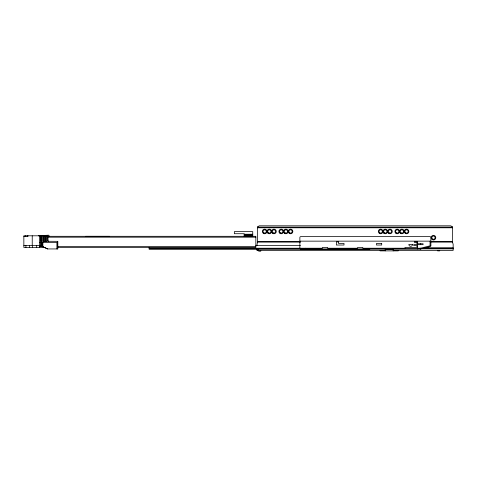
<?xml version="1.0" encoding="UTF-8"?>
<svg xmlns="http://www.w3.org/2000/svg" width="477" height="477" viewBox="0 0 477 477"><rect width="100%" height="100%" fill="white"/><g stroke="black" fill="none" stroke-linecap="round" stroke-linejoin="round"><path stroke-width="0.72" d="M40.08 245.572L42.847 246.77A71.055 4.257 24.1 0 1 47.539 248.94L57.818 248.94L57.818 241.338L48.135 241.284L47.855 235.799L23.85 235.799L23.85 247.485L45.732 247.485M149.164 248.225L322.422 248.225L322.422 247.426L327.627 247.426L327.627 248.225L357.607 248.225L357.607 247.426L362.812 247.426L362.812 248.225L404.967 248.225L404.967 247.42L416.928 247.42L416.928 245.56L413.774 245.56L413.774 244.498L416.928 244.498L416.928 242.364L414.34 242.364L414.34 241.702L417.631 241.702L417.631 243.759L423.069 243.759L423.069 244.665L417.631 244.665L417.631 248.225L420.434 248.225L430.063 245.816L430.063 241.147M38.351 235.799L48.708 235.185L49.381 236.306M85.681 236.306L109.603 236.306M257.407 227.13L452.631 227.13M257.407 227.779L452.631 227.779M244.194 234.231L252.738 234.231M244.194 234.398L252.738 234.398M244.194 235.292L252.738 235.292M244.194 236.043L252.738 236.043M23.85 236.318L27.994 236.318L27.994 235.799M47.318 236.306L255.845 236.306L255.845 247.491L57.478 247.491M47.64 237.182L255.845 237.182M299.866 241.147L430.88 241.147M257.407 241.451L300.623 241.451M430.278 241.451L452.631 241.451M257.407 242.101L300.623 242.101M430.278 242.101L452.631 242.101M39.585 242.417L56.894 242.417L56.894 248.94M255.738 245.47L300.456 245.47M23.85 245.572L40.372 245.572M39.651 246.609L43.365 246.609M57.478 246.609L255.845 246.609M424.9 247.819L453.15 247.819M423.397 248.278L453.15 248.278M149.164 248.38L300.456 248.38M369.693 248.857L385.344 248.857M392.792 248.857L453.15 248.857M256.888 249.376L257.926 249.376M385.183 250.413L256.888 250.413L256.888 249.203M393.209 250.413L453.15 250.413L453.15 244.23L452.631 242.638L452.631 226.909L450.735 225.812L259.303 225.812L257.407 226.909L257.407 242.644L256.888 245.667M48.368 241.338L47.849 240.825M42.847 246.77L42.888 242.417M299.884 248.225L299.914 248.344A0.948 0.918 -90 0 0 300.558 248.958M420.434 248.225L420.523 248.994L430.176 246.579A0.93 0.93 0 0 0 430.85 245.917M439.687 250.413L439.687 250.878L437.618 250.878L437.618 250.413M430.88 245.673L430.88 237.546A0.93 0.93 0 0 0 429.95 236.616L300.802 236.616A0.93 0.93 0 0 0 299.866 237.546L299.866 248.058A0.93 0.93 0 0 0 300.802 248.994L420.523 248.994L420.577 248.189L420.577 248.976M420.577 243.759L420.577 244.665M417.679 243.759L417.679 244.665M417.679 248.225L417.679 248.994M398.259 250.413L398.259 250.878L380.133 250.878L380.133 250.413M393.209 250.878L393.209 249.429L385.183 249.429L385.183 250.878M369.764 248.75L369.764 249.31L149.164 249.31L149.164 247.277M305.28 248.225L305.28 248.994M260.77 250.413L260.77 251.188L258.701 251.188L258.701 250.413M257.926 249.221L257.926 250.413M252.738 236.306L252.738 231.643L234.35 231.643L234.35 233.718L244.194 233.718L244.194 236.306M57.478 241.338L57.478 248.94M47.211 235.799L47.211 241.451L45.47 241.451L45.47 235.799M46.657 235.799L46.657 241.451M45.548 235.799L45.548 241.451M44.844 235.799L44.844 241.451L43.514 241.451L43.514 235.799M44.015 235.799L44.015 241.451M43.634 235.799L43.634 241.451M42.656 242.417L42.656 246.687M42.477 235.799L42.477 241.451L41.153 241.451L41.153 235.799M41.732 242.417L41.732 246.299M41.654 235.799L41.654 241.451M41.266 235.799L41.266 241.451M40.998 242.417L40.998 245.989M40.849 242.417L40.849 245.923M40.628 235.799L40.628 242.417M39.591 235.799L39.591 245.572M39.478 245.357L39.478 247.485M39.358 245.524L39.358 247.485M36.687 245.303L36.687 247.485M32.394 245.291L32.394 247.485M32.233 235.799L32.233 245.572M29.437 245.291L29.437 247.485M27.475 235.799L27.475 236.318M25.919 245.524L25.919 247.485M25.406 235.799L25.406 236.318M47.682 248.94A72.182 4.323 24.1 0 0 44.933 247.664A72.313 4.329 24.1 0 0 41.284 245.995M338.467 241.875L336.357 241.875L336.357 245.023L344.006 245.023L344.006 243.425L338.467 243.425L338.467 241.875M381.707 243.425L376.49 243.425L376.49 245.023L381.707 245.023L381.707 243.425M412.498 244.361L408.878 244.361A1.813 1.813 0 0 0 410.685 246.299A1.813 1.813 0 0 0 412.498 244.361M401.068 232.871A1.634 1.634 0 0 0 403.512 231.458A1.634 1.634 0 0 0 401.068 230.045A1.634 1.634 0 0 0 401.068 232.871M400.734 233.456A2.302 2.302 0 0 0 404.186 231.458A2.302 2.302 0 0 0 400.734 229.461A2.302 2.302 0 0 0 400.734 233.456M405.516 232.722A1.634 1.634 0 0 0 408.157 231.715A1.634 1.634 0 0 0 405.957 229.932A1.634 1.634 0 0 0 405.516 232.722M405.39 233.456A2.302 2.302 0 0 0 408.849 231.458A2.302 2.302 0 0 0 405.39 229.461A2.302 2.302 0 0 0 405.39 233.456M379.835 232.871A1.634 1.634 0 0 0 382.286 231.458A1.634 1.634 0 0 0 379.835 230.045A1.634 1.634 0 0 0 379.835 232.871M284.733 233.456A2.302 2.302 0 0 0 288.191 231.458A2.302 2.302 0 0 0 284.733 229.461A2.302 2.302 0 0 0 284.733 233.456M289.73 232.871A1.634 1.634 0 0 0 292.18 231.458A1.634 1.634 0 0 0 289.73 230.045A1.634 1.634 0 0 0 289.73 232.871M289.396 233.456A2.302 2.302 0 0 0 292.854 231.458A2.302 2.302 0 0 0 289.396 229.461A2.302 2.302 0 0 0 289.396 233.456M280.41 232.871A1.634 1.634 0 0 0 282.855 231.458A1.634 1.634 0 0 0 280.41 230.045A1.634 1.634 0 0 0 280.41 232.871M285.073 232.871A1.634 1.634 0 0 0 287.518 231.458A1.634 1.634 0 0 0 285.073 230.045A1.634 1.634 0 0 0 285.073 232.871M273.16 232.871A1.634 1.634 0 0 0 275.611 231.458A1.634 1.634 0 0 0 273.16 230.045A1.634 1.634 0 0 0 273.16 232.871M272.826 233.456A2.302 2.302 0 0 0 276.278 231.458A2.302 2.302 0 0 0 272.826 229.461A2.302 2.302 0 0 0 272.826 233.456M268.503 232.871A1.634 1.634 0 0 0 270.948 231.458A1.634 1.634 0 0 0 268.503 230.045A1.634 1.634 0 0 0 268.503 232.871M268.163 233.456A2.302 2.302 0 0 0 271.622 231.458A2.302 2.302 0 0 0 268.163 229.461A2.302 2.302 0 0 0 268.163 233.456M263.841 232.871A1.634 1.634 0 0 0 266.285 231.458A1.634 1.634 0 0 0 263.841 230.045A1.634 1.634 0 0 0 263.841 232.871M263.501 233.456A2.302 2.302 0 0 0 266.959 231.458A2.302 2.302 0 0 0 263.501 229.461A2.302 2.302 0 0 0 263.501 233.456M280.077 233.456A2.302 2.302 0 0 0 283.529 231.458A2.302 2.302 0 0 0 280.077 229.461A2.302 2.302 0 0 0 280.077 233.456M389.16 232.871A1.634 1.634 0 0 0 391.605 231.458A1.634 1.634 0 0 0 389.16 230.045A1.634 1.634 0 0 0 389.16 232.871M384.498 232.871A1.634 1.634 0 0 0 386.942 231.458A1.634 1.634 0 0 0 384.498 230.045A1.634 1.634 0 0 0 384.498 232.871M388.821 233.456A2.302 2.302 0 0 0 392.279 231.458A2.302 2.302 0 0 0 388.821 229.461A2.302 2.302 0 0 0 388.821 233.456M379.501 233.456A2.302 2.302 0 0 0 382.959 231.458A2.302 2.302 0 0 0 379.501 229.461A2.302 2.302 0 0 0 379.501 233.456M383.86 233.247A2.302 2.302 0 0 0 387.586 231.816A2.302 2.302 0 0 0 384.486 229.306A2.302 2.302 0 0 0 383.86 233.247M396.405 232.871A1.634 1.634 0 0 0 398.855 231.458A1.634 1.634 0 0 0 396.405 230.045A1.634 1.634 0 0 0 396.405 232.871M396.071 233.456A2.302 2.302 0 0 0 399.529 231.458A2.302 2.302 0 0 0 396.071 229.461A2.302 2.302 0 0 0 396.071 233.456M432.657 239.084A1.634 1.634 0 0 0 435.102 237.671A1.634 1.634 0 0 0 432.657 236.258A1.634 1.634 0 0 0 432.657 239.084M432.317 239.669A2.302 2.302 0 0 0 435.775 237.671A2.302 2.302 0 0 0 432.317 235.674A2.302 2.302 0 0 0 432.317 239.669"/></g></svg>
